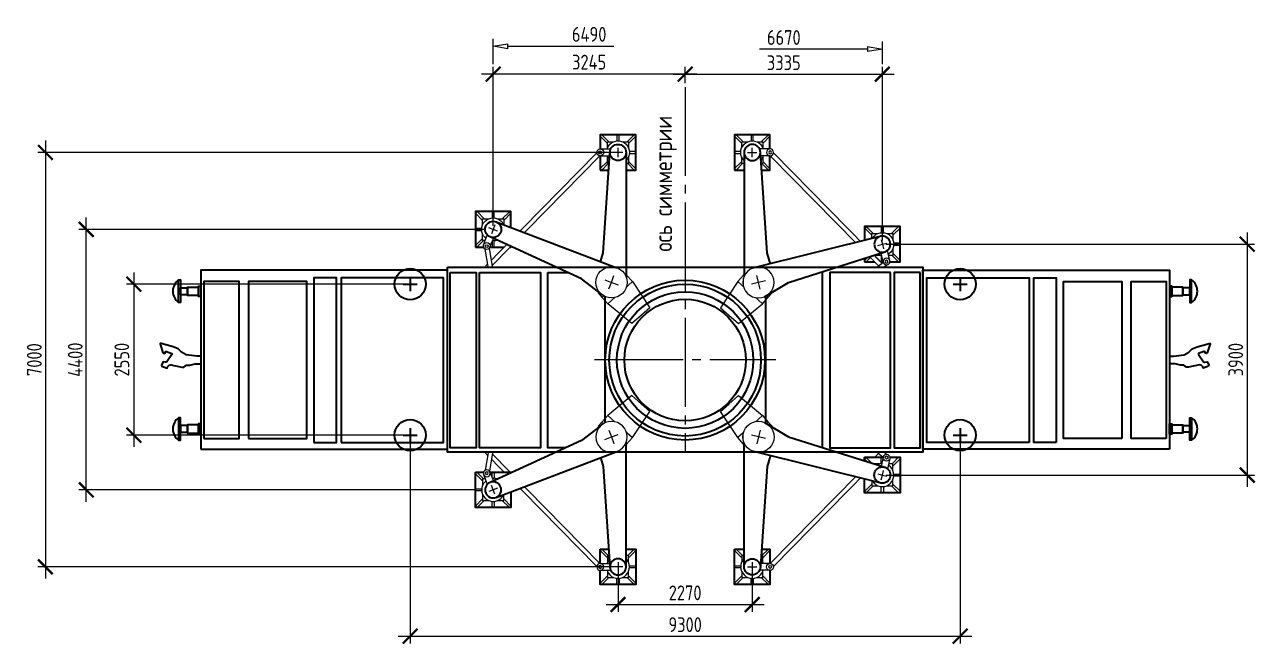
# Model space of a CAD drawing. Header units: millimetres. Extents: x -116888 to 30597, y -50310 to 30934.
# Drawn here: x -11169 to 9643, y -18483 to -8013 of the extents above; entities that cross this region are included whole.
import ezdxf

# ---------------------------------------------------------------- set-up
doc = ezdxf.new("R2010")
doc.units = ezdxf.units.MM
doc.set_wipeout_variables(frame=1)
for name, pattern in [('CENTER', [16, 10, -2, 2, -2]), ('HIDDEN', [9.525, 6.35, -3.175]), ('K5LT_AXLED', [19.5, 15, -1.5, 1.5, -1.5])]:
    doc.linetypes.add(name, pattern=pattern)
for name, color, linetype, lineweight in [('2.Тонкая', 7, 'Continuous', 18), ('второстепенные', 7, 'Continuous', 25), ('линии', 7, 'Continuous', 35), ('невидимые', 7, 'HIDDEN', 18), ('размеры', 7, 'Continuous', 15), ('текст', 7, 'Continuous', 18), ('штриховка', 7, 'Continuous', 9)]:
    doc.layers.add(name, color=color, linetype=linetype, lineweight=lineweight)
doc.layers.add('3.Осевая', color=7, linetype='CENTER', lineweight=0, true_color=0xff8000)
doc.styles.add('ГОСТ 2.304', font='CS_Gost2304.shx')
doc.dimstyles.new('СПДС', dxfattribs={"dimscale": 100, "dimtxt": 2.5, "dimasz": 2.5, "dimexe": 1.25, "dimexo": 0.625, "dimtad": 1, "dimdec": 0, "dimrnd": 0.001, "dimtxsty": 'ГОСТ 2.304', "dimblk": 'ARCHTICK', "dimblk1": 'ARCHTICK', "dimblk2": 'ARCHTICK', "dimcen": 2.5, "dimdle": 2, "dimadec": 0, "dimazin": 2, "dimtfac": 0.75, "dimtdec": 4, "dimtmove": 1, "dimatfit": 3, "dimfxl": 1, "dimtolj": 1, "dimarcsym": 1})

# ---------------------------------------------------------------- blocks, each defined once
blk = doc.blocks.new('A$C5BB45644')
blk.add_wipeout([(-300, -300), (-300, 300), (300, 300), (300, -300)]).dxf.layer = 'штриховка'
at = {"layer": 'второстепенные', "ltscale": 1000}
for points in [[(-153, 179), (-273, 300), (-299, 274), (-179, 153)], [(178, 153), (299, 274), (274, 299), (153, 179)], [(-179, 79), (-179, 179), (-79, 179)], [(79, 179), (178, 179), (178, 79)], [(-179, -153), (-300, -273), (-274, -298), (-164, -189)], [(-49, -189), (-179, -189), (-179, -79)], [(178, -79), (178, -189), (49, -189)], [(164, -189), (275, -300), (300, -274), (178, -153)]]:
    blk.add_lwpolyline(points, dxfattribs=at)
for points in [[(-18, 194), (18, 194), (18, 300), (-18, 300)], [(-194, -18), (-194, 18), (-300, 18), (-300, -18)], [(194, 18), (194, -18), (300, -18), (300, 18)], [(18, -194), (-18, -194), (-18, -300), (18, -300)]]:
    blk.add_lwpolyline(points, close=True, dxfattribs=at)
blk.add_circle((0, 0), 195, dxfattribs=at)
at = {"layer": 'линии', "color": 5, "ltscale": 1000, "true_color": 0x0000ff}
blk.add_lwpolyline([(-300, -300), (300, -300), (300, 300), (-300, 300)], close=True, dxfattribs=at)
blk = doc.blocks.new('A$C697A24B6')
at = {"layer": '2.Тонкая', "ltscale": 1000}
for p, q in [((236, -115), (371, 5)), ((-46, -368), (88, -247))]:
    blk.add_line(p, q, dxfattribs=at)
for points in [[(263, 110), (271, 117), (371, 5), (663, -439), (523, -561), (360, -705), (-46, -368), (-146, -256), (-121, -233)], [(263, 110), (271, 117), (209, 187), (196, 175)], [(-196, -175), (-209, -187), (-146, -256), (-121, -233)]]:
    blk.add_lwpolyline(points, dxfattribs=at)
blk.add_arc((19, 14), 243, 359.7752, 0.2312, dxfattribs=at)
blk = doc.blocks.new('A$C575E5054')
at = {"layer": 'невидимые', "ltscale": 1000}
blk.add_blockref('A$C697A24B6', (-1260, 1313), dxfattribs=at)
at = {"layer": 'невидимые', "ltscale": 1000, "xscale": -1}
blk.add_blockref('A$C697A24B6', (1260, 1313), dxfattribs=at)
at = {"layer": 'невидимые', "ltscale": 1000, "xscale": -1, "rotation": 180}
blk.add_blockref('A$C697A24B6', (-1260, -1313), dxfattribs=at)
at = {"layer": 'невидимые', "ltscale": 1000, "rotation": 180}
blk.add_blockref('A$C697A24B6', (1260, -1313), dxfattribs=at)
blk = doc.blocks.new('_ArchTick')
at = {"color": 0, "linetype": 'ByBlock', "lineweight": 30, "const_width": 0.15}
blk.add_lwpolyline([(-0.5, -0.5), (0.5, 0.5)], dxfattribs=at)
blk = doc.blocks.new('*D48')
at = {"layer": 'Defpoints', "color": 0, "ltscale": 1000, "transparency": 16777216}
for p in [(-10126, -11473), (-3246, -11473), (-3246, -15873)]:
    blk.add_point(p, dxfattribs=at)
at = {"layer": 'размеры', "color": 0, "lineweight": -2, "ltscale": 1000, "transparency": 16777216}
for p, q in [((-10126, -16073), (-10126, -11273)), ((-3308, -11473), (-10251, -11473)), ((-3308, -15873), (-10251, -15873))]:
    blk.add_line(p, q, dxfattribs=at)
at = {"layer": 'размеры', "color": 0, "lineweight": -2, "ltscale": 1000, "transparency": 16777216, "xscale": 250, "yscale": 250, "zscale": 250}
for p, rotation in [((-10126, -11473), 90), ((-10126, -15873), 270)]:
    blk.add_blockref('_ArchTick', p, dxfattribs=dict(at, rotation=rotation))
at = {"layer": 'размеры', "color": 0, "ltscale": 1000, "transparency": 16777216, "insert": (-10313, -13673), "char_height": 250, "attachment_point": 5, "rotation": 90, "style": 'ГОСТ 2.304'}
blk.add_mtext('\\A1;4400', dxfattribs=at)
blk = doc.blocks.new('A$C424A34DA')
blk.add_wipeout([(-3358, 1573), (-3256, 1573), (-1421, 3436), (-1257, 3436), (-1366, 1797), (-1480, 1416), (-1493, 1382), (-1499, 1355), (-1504, 1322), (-1504, 1288), (-1499, 1252), (-1483, 1202), (-1468, 1171), (-1442, 1135), (-1410, 1103), (-1369, 1075), (-1327, 1056), (-1278, 1045), (-1236, 1042), (-1193, 1047), (-1144, 1061), (-1087, 1092), (-1052, 1122), (-1023, 1160), (-998, 1207), (-984, 1254), (-979, 1285), (-979, 1313), (-979, 1340), (-979, 3487), (-984, 3529), (-1001, 3566), (-1022, 3592), (-1056, 3616), (-1093, 3627), (-1122, 3629), (-1148, 3626), (-1171, 3618), (-1201, 3600), (-1222, 3580), (-1240, 3551), (-1413, 3551), (-1436, 3548), (-1449, 3541), (-1458, 3534), (-1464, 3527), (-1471, 3514), (-1474, 3503), (-1474, 3492), (-1474, 3486)]).dxf.layer = 'штриховка'
at = {"layer": 'второстепенные', "ltscale": 1000}
for p, q in [((-1417, 3551), (-1240, 3551)), ((-3358, 1573), (-1474, 3486)), ((-3256, 1573), (-1421, 3436)), ((-1416, 3436), (-1256, 3436))]:
    blk.add_line(p, q, dxfattribs=at)
for points in [[(-1036, 3492), (-1116, 3492), (-1116, 3572)], [(-1116, 3412), (-1116, 3492), (-1196, 3492)], [(-1362, 1305), (-1242, 1305), (-1242, 1185)], [(-1242, 1425), (-1242, 1305), (-1122, 1305)]]:
    blk.add_lwpolyline(points, dxfattribs=at)
for centre, radius in [((-1417, 3494), 57.7), ((-1420, 3494), 23.8), ((-1242, 1305), 263)]:
    blk.add_circle(centre, radius, dxfattribs=at)
at = {"layer": 'линии', "color": 5, "ltscale": 1000, "true_color": 0x0000ff}
blk.add_line((-979, 3492), (-979, 1299), dxfattribs=at)
blk.add_lwpolyline([(-1480, 1416), (-1366, 1797), (-1253, 3486)], dxfattribs=at)
blk.add_circle((-1116, 3492), 137, dxfattribs=at)
blk = doc.blocks.new('A$C2AF7748F')
blk.add_wipeout([(-3331, 1573), (-3381, 1868), (-3394, 1878), (-3403, 1889), (-3409, 1902), (-3412, 1912), (-3412, 1925), (-3410, 1933), (-3407, 1944), (-3346, 2105), (-3357, 2119), (-3377, 2158), (-3383, 2200), (-3377, 2242), (-3358, 2279), (-3328, 2310), (-3288, 2331), (-3246, 2337), (-3203, 2331), (-3194, 2327), (-1153, 1552), (-1095, 1522), (-1048, 1480), (-1009, 1420), (-985, 1339), (-986, 1268), (-999, 1217), (-1015, 1181), (-1036, 1148), (-1061, 1120), (-1100, 1088), (-1137, 1067), (-1182, 1052), (-1228, 1044), (-1271, 1045), (-1324, 1056), (-1371, 1076), (-1422, 1111), (-1434, 1123), (-1750, 1365), (-3243, 2049), (-3300, 1899), (-3308, 1885), (-3310, 1885), (-3258, 1573)]).dxf.layer = 'штриховка'
at = {"layer": 'второстепенные', "ltscale": 1000}
for p, q in [((-3408, 1940), (-3346, 2105)), ((-3258, 1573), (-3309, 1882)), ((-3300, 1899), (-3243, 2049)), ((-3331, 1573), (-3381, 1868))]:
    blk.add_line(p, q, dxfattribs=at)
for points in [[(-3218, 2275), (-3246, 2200), (-3321, 2228)], [(-3171, 2172), (-3246, 2200), (-3274, 2125)], [(-1358, 1349), (-1246, 1306), (-1203, 1419)], [(-1288, 1194), (-1246, 1306), (-1134, 1264)]]:
    blk.add_lwpolyline(points, dxfattribs=at)
for centre, radius in [((-3354, 1920), 57.7), ((-3355, 1917), 23.8), ((-1246, 1306), 263)]:
    blk.add_circle(centre, radius, dxfattribs=at)
at = {"layer": 'линии', "color": 5, "ltscale": 1000, "true_color": 0x0000ff}
blk.add_line((-3194, 2327), (-1153, 1552), dxfattribs=at)
blk.add_lwpolyline([(-1434, 1123), (-1750, 1365), (-3284, 2068)], dxfattribs=at)
blk.add_circle((-3246, 2200), 137, dxfattribs=at)
blk = doc.blocks.new('A$C7DA3346E')
blk.add_wipeout([(-3256, 1573), (-3375, 1573), (-3411, 1601), (-3417, 1601), (-3429, 1605), (-3441, 1612), (-3447, 1617), (-3452, 1623), (-3457, 1630), (-3462, 1643), (-3464, 1656), (-3463, 1671), (-3422, 1843), (-3446, 1869), (-3465, 1906), (-3472, 1952), (-3465, 1994), (-3446, 2031), (-3416, 2061), (-3376, 2081), (-3336, 2087), (-3292, 2081), (-1141, 1548), (-1055, 1490), (-995, 1396), (-979, 1302), (-996, 1212), (-1053, 1122), (-1139, 1063), (-1243, 1042), (-1337, 1060), (-1406, 1100), (-1749, 1302), (-3314, 1799), (-3350, 1645)]).dxf.layer = 'штриховка'
at = {"layer": 'второстепенные', "ltscale": 1000}
for p, q in [((-3463, 1671), (-3422, 1843)), ((-3350, 1645), (-3314, 1799)), ((-3375, 1573), (-3411, 1601)), ((-3256, 1573), (-3350, 1645))]:
    blk.add_line(p, q, dxfattribs=at)
for points in [[(-3316, 2028), (-3335, 1950), (-3413, 1969)], [(-3257, 1931), (-3335, 1950), (-3354, 1872)], [(-1358, 1334), (-1241, 1305), (-1213, 1422)], [(-1270, 1189), (-1241, 1305), (-1125, 1276)]]:
    blk.add_lwpolyline(points, dxfattribs=at)
for centre, radius in [((-3406, 1658), 57.7), ((-3407, 1655), 23.8), ((-1241, 1305), 263)]:
    blk.add_circle(centre, radius, dxfattribs=at)
at = {"layer": 'линии', "color": 5, "ltscale": 1000, "true_color": 0x0000ff}
blk.add_line((-3292, 2081), (-1141, 1548), dxfattribs=at)
blk.add_lwpolyline([(-1342, 1063), (-1749, 1302), (-3377, 1819)], dxfattribs=at)
blk.add_circle((-3335, 1950), 137, dxfattribs=at)
blk = doc.blocks.new('*D49')
at = {"layer": 'Defpoints', "color": 0, "ltscale": 1000, "transparency": 16777216}
for p in [(3335, -11723), (3335, -15623), (9504, -15623)]:
    blk.add_point(p, dxfattribs=at)
at = {"layer": 'размеры', "color": 0, "lineweight": -2, "ltscale": 1000, "transparency": 16777216}
for p, q in [((9504, -11523), (9504, -15823)), ((3398, -11723), (9629, -11723)), ((3398, -15623), (9629, -15623))]:
    blk.add_line(p, q, dxfattribs=at)
at = {"layer": 'размеры', "color": 0, "lineweight": -2, "ltscale": 1000, "transparency": 16777216, "xscale": 250, "yscale": 250, "zscale": 250}
for p, rotation in [((9504, -11723), 90), ((9504, -15623), 270)]:
    blk.add_blockref('_ArchTick', p, dxfattribs=dict(at, rotation=rotation))
at = {"layer": 'размеры', "color": 0, "ltscale": 1000, "transparency": 16777216, "insert": (9310, -13673), "char_height": 250, "attachment_point": 5, "rotation": 90, "style": 'ГОСТ 2.304'}
blk.add_mtext('\\A1;3900', dxfattribs=at)
blk = doc.blocks.new('*D69')
at = {"layer": 'Defpoints', "color": 0, "ltscale": 100}
for p in [(-3246, -8850), (0, -9068), (-3246, -11473)]:
    blk.add_point(p, dxfattribs=at)
at = {"layer": 'размеры', "color": 0, "lineweight": -2, "ltscale": 1000}
for p, q in [((-3246, -11411), (-3246, -8725)), ((0, -9005), (0, -8725)), ((200, -8850), (-3446, -8850))]:
    blk.add_line(p, q, dxfattribs=at)
at = {"layer": 'размеры', "color": 0, "lineweight": -2, "ltscale": 100, "xscale": 250, "yscale": 250, "zscale": 250, "rotation": 180}
blk.add_blockref('_ArchTick', (-3246, -8850), dxfattribs=at)
at = {"layer": 'размеры', "color": 0, "lineweight": -2, "ltscale": 100, "xscale": 250, "yscale": 250, "zscale": 250}
blk.add_blockref('_ArchTick', (0, -8850), dxfattribs=at)
at = {"layer": 'размеры', "color": 0, "ltscale": 100, "insert": (-1623, -8647), "char_height": 250, "attachment_point": 5, "style": 'ГОСТ 2.304'}
blk.add_mtext('\\A1;3245', dxfattribs=at)
blk = doc.blocks.new('*D50')
at = {"layer": 'Defpoints', "color": 0, "ltscale": 1000, "transparency": 16777216}
for p in [(3335, -8850), (0, -9068), (3335, -11723)]:
    blk.add_point(p, dxfattribs=at)
at = {"layer": 'размеры', "color": 0, "lineweight": -2, "ltscale": 1000, "transparency": 16777216}
for p, q in [((0, -9005), (0, -8725)), ((3335, -11661), (3335, -8725)), ((-200, -8850), (3535, -8850))]:
    blk.add_line(p, q, dxfattribs=at)
at = {"layer": 'размеры', "color": 0, "lineweight": -2, "ltscale": 1000, "transparency": 16777216, "xscale": 250, "yscale": 250, "zscale": 250, "rotation": 180}
blk.add_blockref('_ArchTick', (0, -8850), dxfattribs=at)
at = {"layer": 'размеры', "color": 0, "lineweight": -2, "ltscale": 1000, "transparency": 16777216, "xscale": 250, "yscale": 250, "zscale": 250}
blk.add_blockref('_ArchTick', (3335, -8850), dxfattribs=at)
at = {"layer": 'размеры', "color": 0, "ltscale": 1000, "transparency": 16777216, "insert": (1668, -8657), "char_height": 250, "attachment_point": 5, "style": 'ГОСТ 2.304'}
blk.add_mtext('\\A1;3335', dxfattribs=at)
blk = doc.blocks.new('*D51')
at = {"layer": 'Defpoints', "color": 0, "ltscale": 1000, "transparency": 16777216}
for p in [(-4650, -14948), (4650, -14948), (4650, -18345)]:
    blk.add_point(p, dxfattribs=at)
at = {"layer": 'размеры', "color": 0, "lineweight": -2, "ltscale": 1000, "transparency": 16777216}
for p, q in [((-4650, -15011), (-4650, -18470)), ((4650, -15011), (4650, -18470)), ((-4850, -18345), (4850, -18345))]:
    blk.add_line(p, q, dxfattribs=at)
at = {"layer": 'размеры', "color": 0, "lineweight": -2, "ltscale": 1000, "transparency": 16777216, "xscale": 250, "yscale": 250, "zscale": 250, "rotation": 180}
blk.add_blockref('_ArchTick', (-4650, -18345), dxfattribs=at)
at = {"layer": 'размеры', "color": 0, "lineweight": -2, "ltscale": 1000, "transparency": 16777216, "xscale": 250, "yscale": 250, "zscale": 250}
blk.add_blockref('_ArchTick', (4650, -18345), dxfattribs=at)
at = {"layer": 'размеры', "color": 0, "ltscale": 1000, "transparency": 16777216, "insert": (0, -18150), "char_height": 250, "attachment_point": 5, "style": 'ГОСТ 2.304'}
blk.add_mtext('\\A1;9300', dxfattribs=at)
blk = doc.blocks.new('*D52')
at = {"layer": 'Defpoints', "color": 0, "ltscale": 1000, "transparency": 16777216}
for p in [(-1135, -17173), (1135, -17173), (1135, -17810)]:
    blk.add_point(p, dxfattribs=at)
at = {"layer": 'размеры', "color": 0, "lineweight": -2, "ltscale": 1000, "transparency": 16777216}
for p, q in [((-1135, -17236), (-1135, -17935)), ((1135, -17236), (1135, -17935)), ((-1335, -17810), (1335, -17810))]:
    blk.add_line(p, q, dxfattribs=at)
at = {"layer": 'размеры', "color": 0, "lineweight": -2, "ltscale": 1000, "transparency": 16777216, "xscale": 250, "yscale": 250, "zscale": 250, "rotation": 180}
blk.add_blockref('_ArchTick', (-1135, -17810), dxfattribs=at)
at = {"layer": 'размеры', "color": 0, "lineweight": -2, "ltscale": 1000, "transparency": 16777216, "xscale": 250, "yscale": 250, "zscale": 250}
blk.add_blockref('_ArchTick', (1135, -17810), dxfattribs=at)
at = {"layer": 'размеры', "color": 0, "ltscale": 1000, "transparency": 16777216, "insert": (0, -17613), "char_height": 250, "attachment_point": 5, "style": 'ГОСТ 2.304'}
blk.add_mtext('\\A1;2270', dxfattribs=at)
blk = doc.blocks.new('_ClosedBlank')
at = {"color": 0, "linetype": 'ByBlock', "lineweight": -2}
for p, q in [((-1, 0.167), (0, 0)), ((-1, 0.167), (-1, -0.167)), ((0, 0), (-1, -0.167))]:
    blk.add_line(p, q, dxfattribs=at)
blk = doc.blocks.new('*D70')
at = {"layer": 'Defpoints', "color": 0, "ltscale": 100}
for p in [(0, -8379), (-3246, -8746), (0, -8746)]:
    blk.add_point(p, dxfattribs=at)
at = {"layer": 'размеры', "color": 0, "lineweight": -2, "ltscale": 1000}
for p, q in [((-3246, -8684), (-3246, -8254)), ((-2996, -8379), (-1204, -8379))]:
    blk.add_line(p, q, dxfattribs=at)
at = {"layer": 'размеры', "color": 0, "lineweight": -2, "ltscale": 100, "xscale": 250, "yscale": 250, "zscale": 250, "rotation": 180}
blk.add_blockref('_ClosedBlank', (-3246, -8379), dxfattribs=at)
at = {"layer": 'размеры', "color": 0, "ltscale": 100, "insert": (-1623, -8177), "char_height": 250, "attachment_point": 5, "style": 'ГОСТ 2.304'}
blk.add_mtext('\\A1;6490', dxfattribs=at)
blk = doc.blocks.new('_None')
blk = doc.blocks.new('*D71')
at = {"layer": 'Defpoints', "color": 0, "ltscale": 100}
for p in [(0, -8425), (0, -8746), (3335, -8746)]:
    blk.add_point(p, dxfattribs=at)
at = {"layer": 'размеры', "color": 0, "lineweight": -2, "ltscale": 1000}
for p, q in [((3335, -8684), (3335, -8300)), ((3085, -8425), (1255, -8425))]:
    blk.add_line(p, q, dxfattribs=at)
at = {"layer": 'размеры', "color": 0, "lineweight": -2, "ltscale": 100, "xscale": 250, "yscale": 250, "zscale": 250}
blk.add_blockref('_ClosedBlank', (3335, -8425), dxfattribs=at)
at = {"layer": 'размеры', "color": 0, "ltscale": 100, "insert": (1668, -8231), "char_height": 250, "attachment_point": 5, "style": 'ГОСТ 2.304'}
blk.add_mtext('\\A1;6670', dxfattribs=at)
blk = doc.blocks.new('*D53')
at = {"layer": 'Defpoints', "color": 0, "ltscale": 1000, "transparency": 16777216}
for p in [(-4650, -12398), (-9323, -14948), (-4650, -14948)]:
    blk.add_point(p, dxfattribs=at)
at = {"layer": 'размеры', "color": 0, "lineweight": -2, "ltscale": 1000, "transparency": 16777216}
for p, q in [((-9323, -12198), (-9323, -15148)), ((-4712, -12398), (-9448, -12398)), ((-4712, -14948), (-9448, -14948))]:
    blk.add_line(p, q, dxfattribs=at)
at = {"layer": 'размеры', "color": 0, "lineweight": -2, "ltscale": 1000, "transparency": 16777216, "xscale": 250, "yscale": 250, "zscale": 250}
for p, rotation in [((-9323, -12398), 90), ((-9323, -14948), 270)]:
    blk.add_blockref('_ArchTick', p, dxfattribs=dict(at, rotation=rotation))
at = {"layer": 'размеры', "color": 0, "ltscale": 1000, "transparency": 16777216, "insert": (-9525, -13673), "char_height": 250, "attachment_point": 5, "rotation": 90, "style": 'ГОСТ 2.304'}
blk.add_mtext('\\A1;2550', dxfattribs=at)
blk = doc.blocks.new('*D54')
at = {"layer": 'Defpoints', "color": 0, "ltscale": 1000, "transparency": 16777216}
for p in [(-1135, -10173), (-10818, -17173), (-1135, -17173)]:
    blk.add_point(p, dxfattribs=at)
at = {"layer": 'размеры', "color": 0, "lineweight": -2, "ltscale": 1000, "transparency": 16777216}
for p, q in [((-10818, -9973), (-10818, -17373)), ((-1198, -10173), (-10943, -10173)), ((-1198, -17173), (-10943, -17173))]:
    blk.add_line(p, q, dxfattribs=at)
at = {"layer": 'размеры', "color": 0, "lineweight": -2, "ltscale": 1000, "transparency": 16777216, "xscale": 250, "yscale": 250, "zscale": 250}
for p, rotation in [((-10818, -10173), 90), ((-10818, -17173), 270)]:
    blk.add_blockref('_ArchTick', p, dxfattribs=dict(at, rotation=rotation))
at = {"layer": 'размеры', "color": 0, "ltscale": 1000, "transparency": 16777216, "insert": (-11005, -13673), "char_height": 250, "attachment_point": 5, "rotation": 90, "style": 'ГОСТ 2.304'}
blk.add_mtext('\\A1;7000', dxfattribs=at)

msp = doc.modelspace()

# ---------------------------------------------------------------- linework, layer by layer
at = {"layer": '3.Осевая', "color": 30, "linetype": 'K5LT_AXLED', "ltscale": 100, "true_color": 0xff8000}
for p, q in [((0, -9067.5), (0, -15238)), ((-1532.3, -13673), (1532.3, -13673))]:
    msp.add_line(p, q, dxfattribs=at)
at = {"layer": 'линии', "color": 5, "ltscale": 1000, "true_color": 0x0000ff}
for points in [[(-8189.1, -15184.4), (-4016.6, -15184.4), (-4016.6, -12161.6), (-8189.1, -12161.6)], [(8189.1, -15184.4), (4016.6, -15184.4), (4016.6, -12161.6), (8189.1, -12161.6)]]:
    msp.add_lwpolyline(points, close=True, dxfattribs=at)
at = {"layer": 'линии', "ltscale": 100}
for points in [[(-4650, -12278), (-4650, -12398), (-4530, -12398)], [(4650, -12278), (4650, -12398), (4770, -12398)], [(-4770, -12398), (-4650, -12398), (-4650, -12518)], [(4530, -12398), (4650, -12398), (4650, -12518)], [(-4770, -14948), (-4650, -14948), (-4650, -15068)], [(-4650, -14828), (-4650, -14948), (-4530, -14948)], [(4530, -14948), (4650, -14948), (4650, -15068)], [(4650, -14828), (4650, -14948), (4770, -14948)]]:
    msp.add_lwpolyline(points, dxfattribs=at)
at = {"layer": 'линии', "ltscale": 1000}
for points in [[(-3974.3, -12199.4), (-3534.9, -12199.4), (-3534.9, -15161.7), (-3974.3, -15161.7)], [(-3475.3, -12199.4), (-2444.8, -12199.4), (-2444.8, -15161.7), (-3475.3, -15161.7)], [(-2324.3, -12199.4), (-1360.6, -12199.4), (-1360.6, -15161.7), (-2324.3, -15161.7)], [(2324.3, -12199.4), (1360.6, -12199.4), (1360.6, -15161.7), (2324.3, -15161.7)], [(3475.3, -12199.4), (2444.8, -12199.4), (2444.8, -15161.7), (3475.3, -15161.7)], [(3974.3, -12199.4), (3534.9, -12199.4), (3534.9, -15161.7), (3974.3, -15161.7)], [(-8564.3, -12326.2), (-8532.9, -12326.2), (-8532.9, -12706), (-8564.3, -12706)], [(-8413.2, -12577), (-8532.9, -12577), (-8532.9, -12462.1), (-8413.2, -12462.1)], [(-8231.1, -12589.7), (-8413.2, -12589.7), (-8413.2, -12447.8), (-8231.1, -12447.8)], [(-8189.1, -12604.2), (-8231.1, -12604.2), (-8231.1, -12429), (-8189.1, -12429)], [(-8135.8, -15007.3), (-7539.8, -15007.3), (-7539.8, -12351.4), (-8135.8, -12351.4)], [(-7382.2, -15007.3), (-6397, -15007.3), (-6397, -12351.4), (-7382.2, -12351.4)], [(-6275.9, -15069.9), (-5894.9, -15069.9), (-5894.9, -12291.3), (-6275.9, -12291.3)], [(-5815.8, -15069.9), (-4084.3, -15069.9), (-4084.3, -12291.3), (-5815.8, -12291.3)], [(5815.8, -15069.9), (4084.3, -15069.9), (4084.3, -12291.3), (5815.8, -12291.3)], [(6275.9, -15069.9), (5894.9, -15069.9), (5894.9, -12291.3), (6275.9, -12291.3)], [(7382.2, -15007.3), (6397, -15007.3), (6397, -12351.4), (7382.2, -12351.4)], [(8135.8, -15007.3), (7539.8, -15007.3), (7539.8, -12351.4), (8135.8, -12351.4)], [(8189.1, -12604.2), (8231.1, -12604.2), (8231.1, -12429), (8189.1, -12429)], [(8231.1, -12589.7), (8413.2, -12589.7), (8413.2, -12447.8), (8231.1, -12447.8)], [(8413.2, -12577), (8532.9, -12577), (8532.9, -12462.1), (8413.2, -12462.1)], [(8564.3, -12326.2), (8532.9, -12326.2), (8532.9, -12706), (8564.3, -12706)], [(-8564.3, -15035), (-8532.9, -15035), (-8532.9, -14655.2), (-8564.3, -14655.2)], [(-8231.1, -14771.5), (-8413.2, -14771.5), (-8413.2, -14913.4), (-8231.1, -14913.4)], [(-8189.1, -14757), (-8231.1, -14757), (-8231.1, -14932.2), (-8189.1, -14932.2)], [(8189.1, -14757), (8231.1, -14757), (8231.1, -14932.2), (8189.1, -14932.2)], [(8231.1, -14771.5), (8413.2, -14771.5), (8413.2, -14913.4), (8231.1, -14913.4)], [(8564.3, -15035), (8532.9, -15035), (8532.9, -14655.2), (8564.3, -14655.2)], [(-8413.2, -14784.1), (-8532.9, -14784.1), (-8532.9, -14899), (-8413.2, -14899)], [(8413.2, -14784.1), (8532.9, -14784.1), (8532.9, -14899), (8413.2, -14899)]]:
    msp.add_lwpolyline(points, close=True, dxfattribs=at)
at = {"layer": 'линии', "color": 5, "ltscale": 1000, "true_color": 0x0000ff}
for points in [[(-8187.9, -13615.6), (-8254.8, -13615.6), (-8440, -13593.1), (-8515.9, -13548.1), (-8571.2, -13492.8), (-8654.8, -13456.8), (-8860.5, -13397.6), (-8879.1, -13397.6), (-8879.1, -13405.9), (-8829.5, -13559.9), (-8816.7, -13568.8), (-8807.4, -13568.8), (-8798.1, -13561.2), (-8781.3, -13536.5), (-8769.4, -13536.5), (-8681.4, -13567.9), (-8681.4, -13575.8), (-8681.4, -13584.7), (-8765, -13711.7), (-8778.3, -13718.3), (-8788, -13718.3), (-8825, -13711.9), (-8853.1, -13763.3), (-8848.2, -13783.8), (-8761.4, -13816.6), (-8753.5, -13795.6), (-8725.3, -13766.5), (-8697.2, -13763.1), (-8508.4, -13801.7), (-8479.5, -13801.7), (-8430.9, -13768.1), (-8373, -13768.1), (-8283, -13745.6), (-8189.1, -13745.6)], [(8188.5, -13615.6), (8255.4, -13615.6), (8440.6, -13593.1), (8516.5, -13548.1), (8571.8, -13492.8), (8655.4, -13456.8), (8861.1, -13397.6), (8879.7, -13397.6), (8879.7, -13405.9), (8830.1, -13559.9), (8817.3, -13568.8), (8808, -13568.8), (8798.7, -13561.2), (8781.9, -13536.5), (8770, -13536.5), (8682, -13567.9), (8682, -13575.8), (8682, -13584.7), (8765.6, -13711.7), (8778.9, -13718.3), (8788.6, -13718.3), (8825.6, -13711.9), (8853.7, -13763.3), (8848.8, -13783.8), (8762, -13816.6), (8754.1, -13795.6), (8725.9, -13766.5), (8697.8, -13763.1), (8509, -13801.7), (8480.1, -13801.7), (8431.5, -13768.1), (8373.6, -13768.1), (8283.6, -13745.6), (8189.7, -13745.6)]]:
    msp.add_lwpolyline(points, dxfattribs=at)
at = {"layer": 'линии', "ltscale": 100}
for centre, radius in [((-4650, -12398), 262.8), ((4650, -12398), 262.8), ((0, -13680.6), 1349.9), ((0, -13680.6), 1026.7), ((-4650, -14948), 262.8), ((4650, -14948), 262.8)]:
    msp.add_circle(centre, radius, dxfattribs=at)
at = {"layer": 'линии', "color": 5, "ltscale": 1000, "true_color": 0x0000ff}
msp.add_circle((0, -13680.6), 1282.6, dxfattribs=at)
at = {"layer": 'линии', "ltscale": 1000}
msp.add_circle((0, -13680.6), 1152.8, dxfattribs=at)
for centre, start, end in [((-8429.1, -12516.6), 125.37802, 234.62198), ((8429.1, -12516.6), 305.37802, 54.62198), ((-8429.1, -14844.6), 125.37802, 234.62198), ((8429.1, -14844.6), 305.37802, 54.62198)]:
    msp.add_arc(centre, 233.5, start, end, dxfattribs=at)

# ---------------------------------------------------------------- block references
for name, p in [('A$C5BB45644', (-1135, -10173)), ('A$C5BB45644', (1135, -10173)), ('A$C5BB45644', (-3246, -11473)), ('A$C5BB45644', (3335, -11723)), ('A$C575E5054', (0, -13673))]:
    msp.add_blockref(name, p, dxfattribs=at)
at = {"layer": 'линии', "ltscale": 1000, "xscale": -1, "rotation": 180}
for p in [(-1135, -17173), (1135, -17173)]:
    msp.add_blockref('A$C5BB45644', p, dxfattribs=at)

# ---------------------------------------------------------------- texts
at = {"layer": 'текст', "ltscale": 1000, "insert": (-522.9, -11847.2), "char_height": 300, "attachment_point": 1, "rotation": 90, "style": 'ГОСТ 2.304'}
msp.add_mtext_dynamic_manual_height_columns('ось симметрии', width=3199.407, gutter_width=21780.1, heights=[0], dxfattribs=at)

# ---------------------------------------------------------------- dimensions: what is measured, and where the dimension line sits
at = {"layer": 'размеры', "ltscale": 1000}
dim = msp.add_linear_dim(base=(0, -8379.5), p1=(-3246, -8746.4), p2=(0, -8746.4), text='6490', dimstyle='СПДС', override={"dimlfac": 1, "dimtxsty": 'ГОСТ 2.304', "dimblk1": 'ClosedBlank', "dimblk2": 'None', "dimsah": 1, "dimse2": 1, "dimsd2": 1, "dimfxl": 1.25, "dimtolj": 1}, dxfattribs=at)
dim.commit()
dim.dimension.update_dxf_attribs({"geometry": '*D70', "text_midpoint": (-1623, -8177.5)})
dim = msp.add_linear_dim(base=(0, -8425.3), p1=(3335, -8746.4), p2=(0, -8746.4), angle=180, text='6670', dimstyle='СПДС', override={"dimlfac": 1, "dimtxsty": 'ГОСТ 2.304', "dimblk1": 'ClosedBlank', "dimblk2": 'None', "dimsah": 1, "dimse1": 0, "dimse2": 1, "dimsd1": 0, "dimsd2": 1, "dimfxl": 1.25, "dimtolj": 1}, dxfattribs=at)
dim.commit()
dim.dimension.update_dxf_attribs({"geometry": '*D71', "text_midpoint": (1667.5, -8230.6)})
dim = msp.add_linear_dim(base=(-9322.8, -14948), p1=(-4650, -12398), p2=(-4650, -14948), angle=90, dimstyle='СПДС', override={"dimfxl": 1.25}, dxfattribs=at)
dim.commit()
dim.dimension.update_dxf_attribs({"geometry": '*D53', "text_midpoint": (-9525.2, -13673)})

# ---------------------------------------------------------------- next in the draw order: block references
at = {"layer": 'линии', "ltscale": 1000, "xscale": -1}
msp.add_blockref('A$C424A34DA', (18.9, -13664.9), dxfattribs=at)
at = {"layer": 'линии', "ltscale": 1000, "rotation": 180}
msp.add_blockref('A$C424A34DA', (18.9, -13681.2), dxfattribs=at)

# ---------------------------------------------------------------- next in the draw order: dimensions: what is measured, and where the dimension line sits
at = {"layer": 'размеры', "ltscale": 1000}
dim = msp.add_linear_dim(base=(-10125.9, -11473), p1=(-3246, -15873), p2=(-3246, -11473), angle=90, dimstyle='СПДС', override={"dimfxl": 1.25}, dxfattribs=at)
dim.commit()
dim.dimension.update_dxf_attribs({"geometry": '*D48', "text_midpoint": (-10313.4, -13673)})

# ---------------------------------------------------------------- next in the draw order: block references
at = {"layer": 'линии', "ltscale": 1000}
msp.add_blockref('A$C424A34DA', (-18.9, -13664.9), dxfattribs=at)
at = {"layer": 'линии', "ltscale": 1000, "xscale": -1}
msp.add_blockref('A$C7DA3346E', (0, -13673), dxfattribs=at)
at = {"layer": 'линии', "ltscale": 1000, "xscale": -1, "rotation": 180}
for name, p in [('A$C424A34DA', (-18.9, -13681.2)), ('A$C5BB45644', (3335, -15623))]:
    msp.add_blockref(name, p, dxfattribs=at)

# ---------------------------------------------------------------- next in the draw order: block references
at = {"layer": 'линии', "ltscale": 1000}
msp.add_blockref('A$C2AF7748F', (0, -13673), dxfattribs=at)
at = {"layer": 'линии', "ltscale": 1000, "rotation": 180}
msp.add_blockref('A$C7DA3346E', (0, -13673), dxfattribs=at)
at = {"layer": 'линии', "ltscale": 1000, "xscale": -1, "rotation": 180}
msp.add_blockref('A$C5BB45644', (-3246, -15873), dxfattribs=at)

# ---------------------------------------------------------------- next in the draw order: dimensions: what is measured, and where the dimension line sits
at = {"layer": 'размеры', "ltscale": 1000}
for base, p1, p2, picture, middle in [((3335, -8849.8), (0, -9067.5), (3335, -11723), '*D50', (1667.5, -8657.2)), ((1135, -17810.2), (-1135, -17173), (1135, -17173), '*D52', (0, -17613))]:
    dim = msp.add_linear_dim(base=base, p1=p1, p2=p2, dimstyle='СПДС', override={"dimfxl": 1.25}, dxfattribs=at)
    dim.commit()
    dim.dimension.update_dxf_attribs({"geometry": picture, "text_midpoint": middle})

# ---------------------------------------------------------------- next in the draw order: block references
at = {"layer": 'линии', "ltscale": 1000, "xscale": -1, "rotation": 180}
msp.add_blockref('A$C2AF7748F', (0, -13673), dxfattribs=at)

# ---------------------------------------------------------------- next in the draw order: dimensions: what is measured, and where the dimension line sits
at = {"layer": 'размеры', "ltscale": 1000}
dim = msp.add_linear_dim(base=(-3246, -8849.8), p1=(0, -9067.5), p2=(-3246, -11473), text='3245', dimstyle='СПДС', override={"dimlfac": 1, "dimtxsty": 'ГОСТ 2.304', "dimblk1": 'ArchTick', "dimblk2": 'ArchTick', "dimsah": 1, "dimfxl": 1.25, "dimtolj": 1}, dxfattribs=at)
dim.commit()
dim.dimension.update_dxf_attribs({"geometry": '*D69', "text_midpoint": (-1623, -8647.5)})
dim = msp.add_linear_dim(base=(9504.4, -15623), p1=(3335, -11723), p2=(3335, -15623), angle=90, dimstyle='СПДС', override={"dimfxl": 1.25}, dxfattribs=at)
dim.commit()
dim.dimension.update_dxf_attribs({"geometry": '*D49', "text_midpoint": (9309.7, -13673)})

# ---------------------------------------------------------------- next in the draw order: linework, layer by layer
at = {"layer": 'линии', "color": 5, "ltscale": 1000, "true_color": 0x0000ff}
msp.add_lwpolyline([(-4016.6, -12108), (4016.6, -12108), (4016.6, -15238), (-4016.6, -15238)], close=True, dxfattribs=at)

# ---------------------------------------------------------------- next in the draw order: dimensions: what is measured, and where the dimension line sits
at = {"layer": 'размеры', "ltscale": 1000}
dim = msp.add_linear_dim(base=(-10817.5, -17173), p1=(-1135, -10173), p2=(-1135, -17173), angle=90, dimstyle='СПДС', override={"dimfxl": 1.25}, dxfattribs=at)
dim.commit()
dim.dimension.update_dxf_attribs({"geometry": '*D54', "text_midpoint": (-11005, -13673)})
dim = msp.add_linear_dim(base=(4650, -18344.6), p1=(-4650, -14948), p2=(4650, -14948), dimstyle='СПДС', override={"dimfxl": 1.25}, dxfattribs=at)
dim.commit()
dim.dimension.update_dxf_attribs({"geometry": '*D51', "text_midpoint": (0, -18149.9)})

doc.saveas('drawing.dxf')
